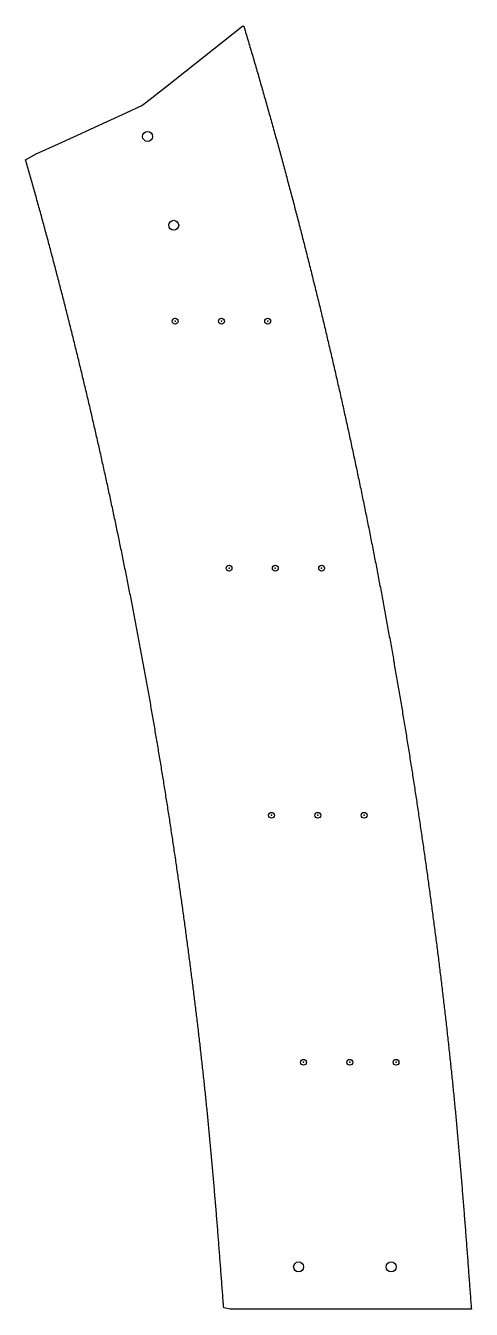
# Model space of a CAD drawing. Extents: x 15 to 497, y 19 to 601.
# Drawn here: x 467.8 to 496.7, y 218.3 to 301.5 of the extents above; entities that cross this region are included whole.
import ezdxf

# ---------------------------------------------------------------- set-up
doc = ezdxf.new("R2010")
doc.units = 0
doc.header["$PDMODE"] = 32
doc.header["$PDSIZE"] = 0.38
doc.layers.get('0').update_dxf_attribs({"linetype": 'CONTINUOUS'})
doc.layers.add('DRILLING', color=3, linetype='CONTINUOUS')
doc.layers.add('ENGRAVE', color=4, linetype='CONTINUOUS')

# ---------------------------------------------------------------- blocks, each defined once
blk = doc.blocks.new('*U749')
at = {"layer": 'ENGRAVE'}
blk.add_point((0, 0), dxfattribs=at)
blk = doc.blocks.new('*U750')
at = {"layer": 'ENGRAVE', "color": 0, "linetype": 'BYBLOCK'}
for p in [(0, 0), (3, 0), (6, 0)]:
    blk.add_blockref('*U749', p, dxfattribs=at)
blk = doc.blocks.new('*U751')
at = {"layer": 'ENGRAVE'}
blk.add_point((0, 0), dxfattribs=at)
blk = doc.blocks.new('*U752')
at = {"layer": 'ENGRAVE', "color": 0, "linetype": 'BYBLOCK'}
for p in [(0, 0), (3, 0), (6, 0)]:
    blk.add_blockref('*U751', p, dxfattribs=at)
blk = doc.blocks.new('*U753')
at = {"layer": 'ENGRAVE'}
blk.add_point((0, 0), dxfattribs=at)
blk = doc.blocks.new('*U754')
at = {"layer": 'ENGRAVE', "color": 0, "linetype": 'BYBLOCK'}
for p in [(0, 0), (3, 0), (6, 0)]:
    blk.add_blockref('*U753', p, dxfattribs=at)
blk = doc.blocks.new('*U755')
at = {"layer": 'ENGRAVE'}
blk.add_point((0, 0), dxfattribs=at)
blk = doc.blocks.new('*U756')
at = {"layer": 'ENGRAVE', "color": 0, "linetype": 'BYBLOCK'}
for p in [(0, 0), (3, 0), (6, 0)]:
    blk.add_blockref('*U755', p, dxfattribs=at)

msp = doc.modelspace()

# ---------------------------------------------------------------- linework, layer by layer
msp.add_polyline3d([(496.662, 218.328, 0), (493.538, 218.328, 0), (490.413, 218.328, 0), (487.288, 218.328, 0), (484.163, 218.328, 0), (481.038, 218.328, 0), (480.611, 218.435, 0), (480.601, 218.557, 0), (480.592, 218.679, 0), (480.583, 218.802, 0), (480.574, 218.924, 0), (480.565, 219.046, 0), (480.556, 219.168, 0), (480.547, 219.29, 0), (480.538, 219.412, 0), (480.528, 219.534, 0), (480.519, 219.656, 0), (480.51, 219.778, 0), (480.501, 219.899, 0), (480.492, 220.021, 0), (480.483, 220.143, 0), (480.474, 220.264, 0), (480.464, 220.386, 0), (480.455, 220.507, 0), (480.446, 220.628, 0), (480.437, 220.75, 0), (480.428, 220.871, 0), (480.418, 220.992, 0), (480.409, 221.113, 0), (480.4, 221.234, 0), (480.391, 221.355, 0), (480.382, 221.476, 0), (480.372, 221.597, 0), (480.363, 221.718, 0), (480.354, 221.838, 0), (480.344, 221.959, 0), (480.335, 222.08, 0), (480.326, 222.2, 0), (480.316, 222.321, 0), (480.307, 222.441, 0), (480.298, 222.561, 0), (480.288, 222.682, 0), (480.279, 222.802, 0), (480.27, 222.922, 0), (480.26, 223.042, 0), (480.251, 223.162, 0), (480.241, 223.282, 0), (480.232, 223.402, 0), (480.222, 223.522, 0), (480.213, 223.642, 0), (480.203, 223.761, 0), (480.193, 223.881, 0), (480.184, 224.001, 0), (480.174, 224.12, 0), (480.165, 224.24, 0), (480.155, 224.359, 0), (480.145, 224.478, 0), (480.136, 224.598, 0), (480.126, 224.717, 0), (480.116, 224.836, 0), (480.106, 224.955, 0), (480.097, 225.074, 0), (480.087, 225.193, 0), (480.077, 225.312, 0), (480.067, 225.431, 0), (480.057, 225.549, 0), (480.047, 225.668, 0), (480.037, 225.787, 0), (480.027, 225.905, 0), (480.017, 226.024, 0), (480.007, 226.142, 0), (479.997, 226.261, 0), (479.987, 226.379, 0), (479.977, 226.497, 0), (479.967, 226.615, 0), (479.957, 226.733, 0), (479.946, 226.851, 0), (479.936, 226.969, 0), (479.926, 227.087, 0), (479.916, 227.205, 0), (479.905, 227.323, 0), (479.895, 227.441, 0), (479.885, 227.558, 0), (479.874, 227.676, 0), (479.864, 227.794, 0), (479.853, 227.911, 0), (479.843, 228.028, 0), (479.832, 228.146, 0), (479.821, 228.263, 0), (479.811, 228.38, 0), (479.8, 228.497, 0), (479.789, 228.614, 0), (479.779, 228.731, 0), (479.768, 228.848, 0), (479.757, 228.965, 0), (479.746, 229.082, 0), (479.735, 229.199, 0), (479.724, 229.316, 0), (479.713, 229.432, 0), (479.702, 229.549, 0), (479.691, 229.665, 0), (479.68, 229.782, 0), (479.669, 229.898, 0), (479.658, 230.015, 0), (479.646, 230.131, 0), (479.635, 230.247, 0), (479.624, 230.364, 0), (479.612, 230.48, 0), (479.601, 230.597, 0), (479.589, 230.713, 0), (479.578, 230.829, 0), (479.566, 230.946, 0), (479.555, 231.062, 0), (479.543, 231.178, 0), (479.531, 231.295, 0), (479.519, 231.411, 0), (479.508, 231.527, 0), (479.496, 231.644, 0), (479.484, 231.76, 0), (479.472, 231.877, 0), (479.46, 231.993, 0), (479.448, 232.109, 0), (479.436, 232.226, 0), (479.423, 232.342, 0), (479.411, 232.459, 0), (479.399, 232.575, 0), (479.387, 232.692, 0), (479.374, 232.808, 0), (479.362, 232.925, 0), (479.35, 233.041, 0), (479.337, 233.158, 0), (479.324, 233.274, 0), (479.312, 233.391, 0), (479.299, 233.508, 0), (479.287, 233.624, 0), (479.274, 233.741, 0), (479.261, 233.857, 0), (479.248, 233.974, 0), (479.235, 234.091, 0), (479.222, 234.208, 0), (479.21, 234.324, 0), (479.197, 234.441, 0), (479.183, 234.558, 0), (479.17, 234.675, 0), (479.157, 234.791, 0), (479.144, 234.908, 0), (479.131, 235.025, 0), (479.118, 235.142, 0), (479.104, 235.259, 0), (479.091, 235.375, 0), (479.077, 235.492, 0), (479.064, 235.609, 0), (479.051, 235.726, 0), (479.037, 235.843, 0), (479.023, 235.96, 0), (479.01, 236.077, 0), (478.996, 236.194, 0), (478.982, 236.311, 0), (478.969, 236.428, 0), (478.955, 236.545, 0), (478.941, 236.662, 0), (478.927, 236.779, 0), (478.913, 236.896, 0), (478.899, 237.013, 0), (478.885, 237.13, 0), (478.871, 237.247, 0), (478.857, 237.364, 0), (478.843, 237.481, 0), (478.829, 237.598, 0), (478.814, 237.715, 0), (478.8, 237.832, 0), (478.786, 237.949, 0), (478.772, 238.066, 0), (478.757, 238.184, 0), (478.743, 238.301, 0), (478.728, 238.418, 0), (478.714, 238.535, 0), (478.699, 238.652, 0), (478.685, 238.77, 0), (478.67, 238.887, 0), (478.655, 239.004, 0), (478.641, 239.121, 0), (478.626, 239.239, 0), (478.611, 239.356, 0), (478.596, 239.473, 0), (478.581, 239.59, 0), (478.566, 239.708, 0), (478.551, 239.825, 0), (478.536, 239.942, 0), (478.521, 240.06, 0), (478.506, 240.177, 0), (478.491, 240.295, 0), (478.476, 240.412, 0), (478.461, 240.529, 0), (478.445, 240.647, 0), (478.43, 240.764, 0), (478.415, 240.882, 0), (478.4, 240.999, 0), (478.384, 241.117, 0), (478.369, 241.234, 0), (478.353, 241.352, 0), (478.338, 241.469, 0), (478.322, 241.587, 0), (478.307, 241.704, 0), (478.291, 241.822, 0), (478.275, 241.939, 0), (478.26, 242.057, 0), (478.244, 242.175, 0), (478.228, 242.292, 0), (478.212, 242.41, 0), (478.196, 242.527, 0), (478.181, 242.645, 0), (478.165, 242.763, 0), (478.149, 242.88, 0), (478.133, 242.998, 0), (478.117, 243.116, 0), (478.101, 243.233, 0), (478.084, 243.351, 0), (478.068, 243.469, 0), (478.052, 243.586, 0), (478.036, 243.704, 0), (478.02, 243.822, 0), (478.003, 243.939, 0), (477.987, 244.057, 0), (477.971, 244.175, 0), (477.954, 244.292, 0), (477.938, 244.41, 0), (477.922, 244.527, 0), (477.905, 244.645, 0), (477.889, 244.762, 0), (477.872, 244.88, 0), (477.856, 244.998, 0), (477.839, 245.115, 0), (477.822, 245.233, 0), (477.806, 245.35, 0), (477.789, 245.468, 0), (477.772, 245.585, 0), (477.755, 245.703, 0), (477.739, 245.82, 0), (477.722, 245.938, 0), (477.705, 246.055, 0), (477.688, 246.173, 0), (477.671, 246.29, 0), (477.654, 246.407, 0), (477.637, 246.525, 0), (477.62, 246.642, 0), (477.603, 246.76, 0), (477.586, 246.877, 0), (477.569, 246.994, 0), (477.551, 247.112, 0), (477.534, 247.229, 0), (477.517, 247.347, 0), (477.5, 247.464, 0), (477.482, 247.581, 0), (477.465, 247.699, 0), (477.448, 247.816, 0), (477.43, 247.933, 0), (477.413, 248.051, 0), (477.395, 248.168, 0), (477.378, 248.285, 0), (477.36, 248.402, 0), (477.343, 248.52, 0), (477.325, 248.637, 0), (477.307, 248.754, 0), (477.29, 248.871, 0), (477.272, 248.989, 0), (477.254, 249.106, 0), (477.236, 249.223, 0), (477.218, 249.34, 0), (477.201, 249.457, 0), (477.183, 249.574, 0), (477.165, 249.692, 0), (477.147, 249.809, 0), (477.129, 249.926, 0), (477.111, 250.043, 0), (477.093, 250.16, 0), (477.074, 250.277, 0), (477.056, 250.394, 0), (477.038, 250.511, 0), (477.02, 250.628, 0), (477.002, 250.745, 0), (476.983, 250.862, 0), (476.965, 250.979, 0), (476.947, 251.096, 0), (476.928, 251.213, 0), (476.91, 251.33, 0), (476.891, 251.447, 0), (476.873, 251.564, 0), (476.854, 251.681, 0), (476.836, 251.798, 0), (476.817, 251.915, 0), (476.798, 252.032, 0), (476.78, 252.148, 0), (476.761, 252.265, 0), (476.742, 252.382, 0), (476.723, 252.499, 0), (476.704, 252.616, 0), (476.686, 252.733, 0), (476.667, 252.849, 0), (476.648, 252.966, 0), (476.629, 253.083, 0), (476.61, 253.2, 0), (476.591, 253.316, 0), (476.572, 253.433, 0), (476.552, 253.55, 0), (476.533, 253.666, 0), (476.514, 253.783, 0), (476.495, 253.9, 0), (476.476, 254.016, 0), (476.456, 254.133, 0), (476.437, 254.249, 0), (476.417, 254.366, 0), (476.398, 254.483, 0), (476.379, 254.599, 0), (476.359, 254.716, 0), (476.34, 254.832, 0), (476.32, 254.949, 0), (476.3, 255.065, 0), (476.281, 255.182, 0), (476.261, 255.298, 0), (476.241, 255.415, 0), (476.222, 255.531, 0), (476.202, 255.648, 0), (476.182, 255.764, 0), (476.162, 255.881, 0), (476.142, 255.997, 0), (476.122, 256.113, 0), (476.102, 256.23, 0), (476.082, 256.346, 0), (476.062, 256.463, 0), (476.042, 256.579, 0), (476.022, 256.695, 0), (476.002, 256.812, 0), (475.982, 256.928, 0), (475.961, 257.044, 0), (475.941, 257.161, 0), (475.921, 257.277, 0), (475.9, 257.393, 0), (475.88, 257.51, 0), (475.86, 257.626, 0), (475.839, 257.742, 0), (475.819, 257.858, 0), (475.798, 257.975, 0), (475.777, 258.091, 0), (475.757, 258.207, 0), (475.736, 258.323, 0), (475.715, 258.439, 0), (475.695, 258.556, 0), (475.674, 258.672, 0), (475.653, 258.788, 0), (475.632, 258.904, 0), (475.611, 259.02, 0), (475.59, 259.136, 0), (475.569, 259.252, 0), (475.548, 259.369, 0), (475.527, 259.485, 0), (475.506, 259.601, 0), (475.485, 259.717, 0), (475.464, 259.833, 0), (475.443, 259.949, 0), (475.421, 260.065, 0), (475.4, 260.181, 0), (475.379, 260.297, 0), (475.358, 260.413, 0), (475.336, 260.529, 0), (475.315, 260.645, 0), (475.293, 260.762, 0), (475.272, 260.878, 0), (475.25, 260.994, 0), (475.229, 261.11, 0), (475.207, 261.226, 0), (475.185, 261.342, 0), (475.163, 261.458, 0), (475.142, 261.574, 0), (475.12, 261.69, 0), (475.098, 261.805, 0), (475.076, 261.921, 0), (475.054, 262.037, 0), (475.032, 262.153, 0), (475.01, 262.269, 0), (474.988, 262.385, 0), (474.966, 262.501, 0), (474.944, 262.617, 0), (474.922, 262.733, 0), (474.9, 262.849, 0), (474.878, 262.965, 0), (474.855, 263.081, 0), (474.833, 263.197, 0), (474.811, 263.313, 0), (474.788, 263.428, 0), (474.766, 263.544, 0), (474.743, 263.66, 0), (474.721, 263.776, 0), (474.698, 263.892, 0), (474.676, 264.008, 0), (474.653, 264.124, 0), (474.63, 264.239, 0), (474.608, 264.355, 0), (474.585, 264.471, 0), (474.562, 264.587, 0), (474.539, 264.703, 0), (474.516, 264.819, 0), (474.494, 264.934, 0), (474.471, 265.05, 0), (474.448, 265.166, 0), (474.425, 265.282, 0), (474.402, 265.397, 0), (474.378, 265.513, 0), (474.355, 265.629, 0), (474.332, 265.745, 0), (474.309, 265.86, 0), (474.286, 265.976, 0), (474.262, 266.092, 0), (474.239, 266.208, 0), (474.216, 266.323, 0), (474.192, 266.439, 0), (474.169, 266.555, 0), (474.145, 266.67, 0), (474.122, 266.786, 0), (474.098, 266.902, 0), (474.075, 267.017, 0), (474.051, 267.133, 0), (474.027, 267.249, 0), (474.004, 267.364, 0), (473.98, 267.48, 0), (473.956, 267.596, 0), (473.932, 267.711, 0), (473.908, 267.827, 0), (473.884, 267.942, 0), (473.861, 268.058, 0), (473.837, 268.174, 0), (473.813, 268.289, 0), (473.788, 268.405, 0), (473.764, 268.52, 0), (473.74, 268.636, 0), (473.716, 268.751, 0), (473.692, 268.867, 0), (473.668, 268.982, 0), (473.643, 269.098, 0), (473.619, 269.213, 0), (473.595, 269.329, 0), (473.57, 269.444, 0), (473.546, 269.56, 0), (473.521, 269.675, 0), (473.497, 269.791, 0), (473.472, 269.906, 0), (473.447, 270.022, 0), (473.423, 270.137, 0), (473.398, 270.253, 0), (473.373, 270.368, 0), (473.349, 270.484, 0), (473.324, 270.599, 0), (473.299, 270.714, 0), (473.274, 270.83, 0), (473.249, 270.945, 0), (473.224, 271.061, 0), (473.199, 271.176, 0), (473.174, 271.291, 0), (473.149, 271.407, 0), (473.124, 271.522, 0), (473.099, 271.637, 0), (473.074, 271.753, 0), (473.048, 271.868, 0), (473.023, 271.983, 0), (472.998, 272.099, 0), (472.973, 272.214, 0), (472.947, 272.329, 0), (472.922, 272.444, 0), (472.896, 272.56, 0), (472.871, 272.675, 0), (472.845, 272.79, 0), (472.82, 272.905, 0), (472.794, 273.021, 0), (472.768, 273.136, 0), (472.743, 273.251, 0), (472.717, 273.366, 0), (472.691, 273.481, 0), (472.665, 273.596, 0), (472.64, 273.712, 0), (472.614, 273.827, 0), (472.588, 273.942, 0), (472.562, 274.057, 0), (472.536, 274.172, 0), (472.51, 274.287, 0), (472.484, 274.402, 0), (472.458, 274.517, 0), (472.431, 274.632, 0), (472.405, 274.748, 0), (472.379, 274.863, 0), (472.353, 274.978, 0), (472.327, 275.093, 0), (472.3, 275.208, 0), (472.274, 275.323, 0), (472.247, 275.438, 0), (472.221, 275.553, 0), (472.194, 275.668, 0), (472.168, 275.783, 0), (472.141, 275.898, 0), (472.115, 276.012, 0), (472.088, 276.127, 0), (472.061, 276.242, 0), (472.035, 276.357, 0), (472.008, 276.472, 0), (471.981, 276.587, 0), (471.954, 276.702, 0), (471.927, 276.817, 0), (471.9, 276.932, 0), (471.873, 277.046, 0), (471.846, 277.161, 0), (471.819, 277.276, 0), (471.792, 277.391, 0), (471.765, 277.506, 0), (471.738, 277.621, 0), (471.711, 277.735, 0), (471.684, 277.85, 0), (471.656, 277.965, 0), (471.629, 278.08, 0), (471.602, 278.194, 0), (471.574, 278.309, 0), (471.547, 278.424, 0), (471.519, 278.538, 0), (471.492, 278.653, 0), (471.464, 278.768, 0), (471.437, 278.883, 0), (471.409, 278.997, 0), (471.381, 279.112, 0), (471.354, 279.226, 0), (471.326, 279.341, 0), (471.298, 279.456, 0), (471.27, 279.57, 0), (471.243, 279.685, 0), (471.215, 279.799, 0), (471.187, 279.914, 0), (471.159, 280.029, 0), (471.131, 280.143, 0), (471.103, 280.258, 0), (471.075, 280.372, 0), (471.047, 280.487, 0), (471.018, 280.601, 0), (470.99, 280.716, 0), (470.962, 280.83, 0), (470.934, 280.945, 0), (470.905, 281.059, 0), (470.877, 281.174, 0), (470.849, 281.288, 0), (470.82, 281.402, 0), (470.792, 281.517, 0), (470.763, 281.631, 0), (470.735, 281.746, 0), (470.706, 281.86, 0), (470.677, 281.974, 0), (470.649, 282.089, 0), (470.62, 282.203, 0), (470.591, 282.317, 0), (470.562, 282.432, 0), (470.534, 282.546, 0), (470.505, 282.66, 0), (470.476, 282.775, 0), (470.447, 282.889, 0), (470.418, 283.003, 0), (470.389, 283.117, 0), (470.36, 283.232, 0), (470.331, 283.346, 0), (470.302, 283.46, 0), (470.272, 283.574, 0), (470.243, 283.688, 0), (470.214, 283.803, 0), (470.185, 283.917, 0), (470.155, 284.031, 0), (470.126, 284.145, 0), (470.096, 284.259, 0), (470.067, 284.373, 0), (470.038, 284.487, 0), (470.008, 284.602, 0), (469.978, 284.716, 0), (469.949, 284.83, 0), (469.919, 284.944, 0), (469.889, 285.058, 0), (469.86, 285.172, 0), (469.83, 285.286, 0), (469.8, 285.4, 0), (469.77, 285.514, 0), (469.74, 285.628, 0), (469.71, 285.742, 0), (469.681, 285.856, 0), (469.651, 285.97, 0), (469.62, 286.084, 0), (469.59, 286.198, 0), (469.56, 286.312, 0), (469.53, 286.426, 0), (469.5, 286.539, 0), (469.47, 286.653, 0), (469.439, 286.767, 0), (469.409, 286.881, 0), (469.379, 286.995, 0), (469.348, 287.109, 0), (469.318, 287.223, 0), (469.287, 287.336, 0), (469.257, 287.45, 0), (469.226, 287.564, 0), (469.196, 287.678, 0), (469.165, 287.792, 0), (469.134, 287.905, 0), (469.104, 288.019, 0), (469.073, 288.133, 0), (469.042, 288.246, 0), (469.011, 288.36, 0), (468.98, 288.474, 0), (468.949, 288.588, 0), (468.919, 288.701, 0), (468.888, 288.815, 0), (468.857, 288.929, 0), (468.825, 289.042, 0), (468.794, 289.156, 0), (468.763, 289.269, 0), (468.732, 289.383, 0), (468.701, 289.497, 0), (468.669, 289.61, 0), (468.638, 289.724, 0), (468.607, 289.837, 0), (468.575, 289.951, 0), (468.544, 290.064, 0), (468.513, 290.178, 0), (468.481, 290.291, 0), (468.45, 290.405, 0), (468.418, 290.518, 0), (468.386, 290.632, 0), (468.355, 290.745, 0), (468.323, 290.859, 0), (468.291, 290.972, 0), (468.259, 291.085, 0), (468.228, 291.199, 0), (468.196, 291.312, 0), (468.164, 291.426, 0), (468.132, 291.539, 0), (468.1, 291.652, 0), (468.068, 291.766, 0), (468.036, 291.879, 0), (468.004, 291.992, 0), (467.972, 292.106, 0), (467.939, 292.219, 0), (467.907, 292.332, 0), (467.875, 292.445, 0), (467.843, 292.559, 0), (467.81, 292.672, 0), (467.778, 292.785, 0), (468.456, 293.162, 0), (469.914, 293.828, 0), (471.371, 294.495, 0), (472.828, 295.161, 0), (474.286, 295.827, 0), (475.303, 296.295, 0), (475.576, 296.492, 0), (476.831, 297.488, 0), (478.086, 298.484, 0), (479.342, 299.48, 0), (480.597, 300.476, 0), (481.852, 301.472, 0), (481.929, 301.391, 0), (481.964, 301.273, 0), (482, 301.155, 0), (482.035, 301.036, 0), (482.07, 300.918, 0), (482.105, 300.8, 0), (482.141, 300.681, 0), (482.176, 300.563, 0), (482.211, 300.445, 0), (482.246, 300.327, 0), (482.281, 300.208, 0), (482.316, 300.09, 0), (482.351, 299.971, 0), (482.386, 299.853, 0), (482.421, 299.735, 0), (482.456, 299.616, 0), (482.491, 299.498, 0), (482.525, 299.379, 0), (482.56, 299.261, 0), (482.595, 299.143, 0), (482.629, 299.024, 0), (482.664, 298.906, 0), (482.698, 298.787, 0), (482.733, 298.669, 0), (482.767, 298.55, 0), (482.802, 298.432, 0), (482.836, 298.313, 0), (482.871, 298.195, 0), (482.905, 298.076, 0), (482.939, 297.957, 0), (482.973, 297.839, 0), (483.007, 297.72, 0), (483.042, 297.602, 0), (483.076, 297.483, 0), (483.11, 297.364, 0), (483.144, 297.246, 0), (483.178, 297.127, 0), (483.212, 297.008, 0), (483.245, 296.89, 0), (483.279, 296.771, 0), (483.313, 296.652, 0), (483.347, 296.534, 0), (483.38, 296.415, 0), (483.414, 296.296, 0), (483.448, 296.177, 0), (483.481, 296.059, 0), (483.515, 295.94, 0), (483.548, 295.821, 0), (483.582, 295.702, 0), (483.615, 295.584, 0), (483.649, 295.465, 0), (483.682, 295.346, 0), (483.715, 295.227, 0), (483.748, 295.108, 0), (483.782, 294.989, 0), (483.815, 294.87, 0), (483.848, 294.752, 0), (483.881, 294.633, 0), (483.914, 294.514, 0), (483.947, 294.395, 0), (483.98, 294.276, 0), (484.013, 294.157, 0), (484.046, 294.038, 0), (484.079, 293.919, 0), (484.111, 293.8, 0), (484.144, 293.681, 0), (484.177, 293.562, 0), (484.209, 293.443, 0), (484.242, 293.324, 0), (484.275, 293.205, 0), (484.307, 293.086, 0), (484.34, 292.967, 0), (484.372, 292.848, 0), (484.404, 292.729, 0), (484.437, 292.61, 0), (484.469, 292.49, 0), (484.501, 292.371, 0), (484.534, 292.252, 0), (484.566, 292.133, 0), (484.598, 292.014, 0), (484.63, 291.895, 0), (484.662, 291.776, 0), (484.694, 291.656, 0), (484.726, 291.537, 0), (484.758, 291.418, 0), (484.79, 291.299, 0), (484.822, 291.18, 0), (484.854, 291.06, 0), (484.886, 290.941, 0), (484.917, 290.822, 0), (484.949, 290.703, 0), (484.981, 290.583, 0), (485.012, 290.464, 0), (485.044, 290.345, 0), (485.075, 290.225, 0), (485.107, 290.106, 0), (485.138, 289.987, 0), (485.17, 289.867, 0), (485.201, 289.748, 0), (485.232, 289.629, 0), (485.264, 289.509, 0), (485.295, 289.39, 0), (485.326, 289.27, 0), (485.357, 289.151, 0), (485.388, 289.032, 0), (485.419, 288.912, 0), (485.45, 288.793, 0), (485.481, 288.673, 0), (485.512, 288.554, 0), (485.543, 288.434, 0), (485.574, 288.315, 0), (485.605, 288.195, 0), (485.636, 288.076, 0), (485.666, 287.956, 0), (485.697, 287.837, 0), (485.728, 287.717, 0), (485.758, 287.598, 0), (485.789, 287.478, 0), (485.82, 287.358, 0), (485.85, 287.239, 0), (485.88, 287.119, 0), (485.911, 287, 0), (485.941, 286.88, 0), (485.972, 286.76, 0), (486.002, 286.641, 0), (486.032, 286.521, 0), (486.062, 286.401, 0), (486.092, 286.282, 0), (486.123, 286.162, 0), (486.153, 286.042, 0), (486.183, 285.923, 0), (486.213, 285.803, 0), (486.243, 285.683, 0), (486.273, 285.563, 0), (486.302, 285.444, 0), (486.332, 285.324, 0), (486.362, 285.204, 0), (486.392, 285.084, 0), (486.421, 284.965, 0), (486.451, 284.845, 0), (486.481, 284.725, 0), (486.51, 284.605, 0), (486.54, 284.485, 0), (486.569, 284.366, 0), (486.599, 284.246, 0), (486.628, 284.126, 0), (486.658, 284.006, 0), (486.687, 283.886, 0), (486.716, 283.766, 0), (486.746, 283.646, 0), (486.775, 283.526, 0), (486.804, 283.406, 0), (486.833, 283.287, 0), (486.862, 283.167, 0), (486.891, 283.047, 0), (486.92, 282.927, 0), (486.949, 282.807, 0), (486.978, 282.687, 0), (487.007, 282.567, 0), (487.036, 282.447, 0), (487.065, 282.327, 0), (487.093, 282.207, 0), (487.122, 282.087, 0), (487.151, 281.967, 0), (487.179, 281.847, 0), (487.208, 281.727, 0), (487.237, 281.606, 0), (487.265, 281.486, 0), (487.294, 281.366, 0), (487.322, 281.246, 0), (487.35, 281.126, 0), (487.379, 281.006, 0), (487.407, 280.886, 0), (487.435, 280.766, 0), (487.463, 280.646, 0), (487.492, 280.525, 0), (487.52, 280.405, 0), (487.548, 280.285, 0), (487.576, 280.165, 0), (487.604, 280.045, 0), (487.632, 279.925, 0), (487.66, 279.804, 0), (487.688, 279.684, 0), (487.716, 279.564, 0), (487.744, 279.444, 0), (487.771, 279.323, 0), (487.799, 279.203, 0), (487.827, 279.083, 0), (487.854, 278.963, 0), (487.882, 278.842, 0), (487.91, 278.722, 0), (487.937, 278.602, 0), (487.965, 278.481, 0), (487.992, 278.361, 0), (488.019, 278.241, 0), (488.047, 278.12, 0), (488.074, 278, 0), (488.101, 277.88, 0), (488.129, 277.759, 0), (488.156, 277.639, 0), (488.183, 277.518, 0), (488.21, 277.398, 0), (488.237, 277.278, 0), (488.264, 277.157, 0), (488.291, 277.037, 0), (488.318, 276.916, 0), (488.345, 276.796, 0), (488.372, 276.676, 0), (488.399, 276.555, 0), (488.426, 276.435, 0), (488.452, 276.314, 0), (488.479, 276.194, 0), (488.506, 276.073, 0), (488.533, 275.953, 0), (488.559, 275.832, 0), (488.586, 275.712, 0), (488.612, 275.591, 0), (488.639, 275.47, 0), (488.665, 275.35, 0), (488.691, 275.229, 0), (488.718, 275.109, 0), (488.744, 274.988, 0), (488.77, 274.868, 0), (488.797, 274.747, 0), (488.823, 274.626, 0), (488.849, 274.506, 0), (488.875, 274.385, 0), (488.901, 274.265, 0), (488.927, 274.144, 0), (488.953, 274.023, 0), (488.979, 273.903, 0), (489.005, 273.782, 0), (489.031, 273.661, 0), (489.057, 273.541, 0), (489.083, 273.42, 0), (489.108, 273.299, 0), (489.134, 273.179, 0), (489.16, 273.058, 0), (489.185, 272.937, 0), (489.211, 272.816, 0), (489.236, 272.696, 0), (489.262, 272.575, 0), (489.287, 272.454, 0), (489.313, 272.333, 0), (489.338, 272.213, 0), (489.364, 272.092, 0), (489.389, 271.971, 0), (489.414, 271.85, 0), (489.439, 271.729, 0), (489.465, 271.609, 0), (489.49, 271.488, 0), (489.515, 271.367, 0), (489.54, 271.246, 0), (489.565, 271.125, 0), (489.59, 271.004, 0), (489.615, 270.883, 0), (489.64, 270.763, 0), (489.665, 270.642, 0), (489.689, 270.521, 0), (489.714, 270.4, 0), (489.739, 270.279, 0), (489.764, 270.158, 0), (489.788, 270.037, 0), (489.813, 269.916, 0), (489.837, 269.795, 0), (489.862, 269.674, 0), (489.886, 269.553, 0), (489.911, 269.432, 0), (489.935, 269.311, 0), (489.96, 269.19, 0), (489.984, 269.069, 0), (490.008, 268.948, 0), (490.032, 268.827, 0), (490.057, 268.706, 0), (490.081, 268.585, 0), (490.105, 268.464, 0), (490.129, 268.343, 0), (490.153, 268.222, 0), (490.177, 268.101, 0), (490.201, 267.98, 0), (490.225, 267.859, 0), (490.249, 267.738, 0), (490.273, 267.617, 0), (490.297, 267.496, 0), (490.32, 267.375, 0), (490.344, 267.254, 0), (490.368, 267.132, 0), (490.391, 267.011, 0), (490.415, 266.89, 0), (490.438, 266.769, 0), (490.462, 266.648, 0), (490.485, 266.527, 0), (490.509, 266.406, 0), (490.532, 266.284, 0), (490.556, 266.163, 0), (490.579, 266.042, 0), (490.602, 265.921, 0), (490.625, 265.8, 0), (490.649, 265.678, 0), (490.672, 265.557, 0), (490.695, 265.436, 0), (490.718, 265.315, 0), (490.741, 265.193, 0), (490.764, 265.072, 0), (490.787, 264.951, 0), (490.81, 264.83, 0), (490.833, 264.708, 0), (490.855, 264.587, 0), (490.878, 264.466, 0), (490.901, 264.345, 0), (490.924, 264.223, 0), (490.946, 264.102, 0), (490.969, 263.981, 0), (490.992, 263.859, 0), (491.014, 263.738, 0), (491.037, 263.617, 0), (491.059, 263.495, 0), (491.081, 263.374, 0), (491.104, 263.253, 0), (491.126, 263.131, 0), (491.148, 263.01, 0), (491.171, 262.888, 0), (491.193, 262.767, 0), (491.215, 262.646, 0), (491.237, 262.524, 0), (491.259, 262.403, 0), (491.281, 262.281, 0), (491.303, 262.16, 0), (491.325, 262.038, 0), (491.347, 261.917, 0), (491.369, 261.796, 0), (491.391, 261.674, 0), (491.413, 261.553, 0), (491.434, 261.431, 0), (491.456, 261.31, 0), (491.478, 261.188, 0), (491.499, 261.067, 0), (491.521, 260.945, 0), (491.543, 260.824, 0), (491.564, 260.702, 0), (491.586, 260.581, 0), (491.607, 260.459, 0), (491.628, 260.337, 0), (491.65, 260.216, 0), (491.671, 260.094, 0), (491.692, 259.973, 0), (491.713, 259.851, 0), (491.735, 259.73, 0), (491.756, 259.608, 0), (491.777, 259.486, 0), (491.798, 259.365, 0), (491.819, 259.243, 0), (491.84, 259.122, 0), (491.861, 259, 0), (491.882, 258.878, 0), (491.903, 258.757, 0), (491.923, 258.635, 0), (491.944, 258.514, 0), (491.965, 258.392, 0), (491.986, 258.27, 0), (492.006, 258.149, 0), (492.027, 258.027, 0), (492.047, 257.905, 0), (492.068, 257.783, 0), (492.088, 257.662, 0), (492.109, 257.54, 0), (492.129, 257.418, 0), (492.15, 257.297, 0), (492.17, 257.175, 0), (492.19, 257.053, 0), (492.211, 256.931, 0), (492.231, 256.81, 0), (492.251, 256.688, 0), (492.271, 256.566, 0), (492.291, 256.444, 0), (492.311, 256.323, 0), (492.331, 256.201, 0), (492.351, 256.079, 0), (492.371, 255.957, 0), (492.391, 255.836, 0), (492.411, 255.714, 0), (492.431, 255.592, 0), (492.451, 255.47, 0), (492.47, 255.348, 0), (492.49, 255.226, 0), (492.51, 255.105, 0), (492.529, 254.983, 0), (492.549, 254.861, 0), (492.569, 254.739, 0), (492.588, 254.617, 0), (492.608, 254.495, 0), (492.627, 254.373, 0), (492.646, 254.252, 0), (492.666, 254.13, 0), (492.685, 254.008, 0), (492.704, 253.886, 0), (492.724, 253.764, 0), (492.743, 253.642, 0), (492.762, 253.52, 0), (492.781, 253.398, 0), (492.8, 253.276, 0), (492.819, 253.154, 0), (492.838, 253.032, 0), (492.857, 252.911, 0), (492.876, 252.789, 0), (492.895, 252.667, 0), (492.914, 252.545, 0), (492.933, 252.423, 0), (492.952, 252.301, 0), (492.97, 252.179, 0), (492.989, 252.057, 0), (493.008, 251.935, 0), (493.026, 251.813, 0), (493.045, 251.691, 0), (493.063, 251.569, 0), (493.082, 251.447, 0), (493.1, 251.325, 0), (493.119, 251.203, 0), (493.137, 251.081, 0), (493.156, 250.959, 0), (493.174, 250.837, 0), (493.192, 250.714, 0), (493.211, 250.592, 0), (493.229, 250.47, 0), (493.247, 250.348, 0), (493.265, 250.226, 0), (493.283, 250.104, 0), (493.301, 249.982, 0), (493.319, 249.86, 0), (493.337, 249.738, 0), (493.355, 249.616, 0), (493.373, 249.494, 0), (493.391, 249.372, 0), (493.409, 249.249, 0), (493.427, 249.127, 0), (493.445, 249.005, 0), (493.462, 248.883, 0), (493.48, 248.761, 0), (493.498, 248.639, 0), (493.515, 248.517, 0), (493.533, 248.394, 0), (493.551, 248.272, 0), (493.568, 248.15, 0), (493.586, 248.028, 0), (493.603, 247.906, 0), (493.621, 247.784, 0), (493.638, 247.661, 0), (493.655, 247.539, 0), (493.673, 247.417, 0), (493.69, 247.295, 0), (493.707, 247.173, 0), (493.724, 247.05, 0), (493.742, 246.928, 0), (493.759, 246.806, 0), (493.776, 246.684, 0), (493.793, 246.561, 0), (493.81, 246.439, 0), (493.827, 246.317, 0), (493.844, 246.195, 0), (493.861, 246.072, 0), (493.878, 245.95, 0), (493.894, 245.828, 0), (493.911, 245.706, 0), (493.928, 245.583, 0), (493.945, 245.461, 0), (493.962, 245.339, 0), (493.978, 245.217, 0), (493.995, 245.094, 0), (494.011, 244.972, 0), (494.028, 244.85, 0), (494.045, 244.727, 0), (494.061, 244.605, 0), (494.078, 244.483, 0), (494.094, 244.36, 0), (494.11, 244.238, 0), (494.127, 244.116, 0), (494.143, 243.993, 0), (494.159, 243.871, 0), (494.176, 243.749, 0), (494.192, 243.626, 0), (494.208, 243.504, 0), (494.224, 243.382, 0), (494.24, 243.259, 0), (494.256, 243.137, 0), (494.272, 243.014, 0), (494.288, 242.892, 0), (494.304, 242.77, 0), (494.32, 242.647, 0), (494.336, 242.525, 0), (494.352, 242.403, 0), (494.368, 242.28, 0), (494.383, 242.158, 0), (494.399, 242.035, 0), (494.415, 241.913, 0), (494.43, 241.79, 0), (494.446, 241.668, 0), (494.461, 241.546, 0), (494.477, 241.423, 0), (494.492, 241.301, 0), (494.508, 241.178, 0), (494.523, 241.056, 0), (494.539, 240.933, 0), (494.554, 240.811, 0), (494.569, 240.688, 0), (494.584, 240.566, 0), (494.6, 240.443, 0), (494.615, 240.321, 0), (494.63, 240.198, 0), (494.645, 240.076, 0), (494.66, 239.953, 0), (494.675, 239.831, 0), (494.69, 239.708, 0), (494.705, 239.586, 0), (494.72, 239.463, 0), (494.735, 239.341, 0), (494.749, 239.218, 0), (494.764, 239.096, 0), (494.779, 238.973, 0), (494.793, 238.851, 0), (494.808, 238.728, 0), (494.823, 238.606, 0), (494.837, 238.483, 0), (494.852, 238.36, 0), (494.866, 238.238, 0), (494.88, 238.115, 0), (494.895, 237.993, 0), (494.909, 237.87, 0), (494.923, 237.748, 0), (494.938, 237.625, 0), (494.952, 237.502, 0), (494.966, 237.38, 0), (494.98, 237.257, 0), (494.994, 237.135, 0), (495.008, 237.012, 0), (495.022, 236.889, 0), (495.036, 236.767, 0), (495.05, 236.644, 0), (495.064, 236.521, 0), (495.077, 236.399, 0), (495.091, 236.276, 0), (495.105, 236.154, 0), (495.118, 236.031, 0), (495.132, 235.908, 0), (495.145, 235.786, 0), (495.159, 235.663, 0), (495.172, 235.54, 0), (495.186, 235.418, 0), (495.199, 235.295, 0), (495.213, 235.172, 0), (495.226, 235.049, 0), (495.239, 234.927, 0), (495.252, 234.804, 0), (495.265, 234.681, 0), (495.278, 234.559, 0), (495.291, 234.436, 0), (495.304, 234.313, 0), (495.317, 234.19, 0), (495.33, 234.068, 0), (495.343, 233.945, 0), (495.356, 233.822, 0), (495.369, 233.7, 0), (495.381, 233.577, 0), (495.394, 233.454, 0), (495.407, 233.331, 0), (495.419, 233.208, 0), (495.432, 233.086, 0), (495.444, 232.963, 0), (495.456, 232.84, 0), (495.469, 232.717, 0), (495.481, 232.595, 0), (495.493, 232.472, 0), (495.506, 232.349, 0), (495.518, 232.226, 0), (495.53, 232.103, 0), (495.542, 231.981, 0), (495.554, 231.858, 0), (495.566, 231.735, 0), (495.578, 231.612, 0), (495.59, 231.489, 0), (495.601, 231.366, 0), (495.613, 231.244, 0), (495.625, 231.121, 0), (495.637, 230.998, 0), (495.648, 230.875, 0), (495.66, 230.752, 0), (495.671, 230.629, 0), (495.683, 230.507, 0), (495.694, 230.384, 0), (495.705, 230.261, 0), (495.717, 230.138, 0), (495.728, 230.015, 0), (495.739, 229.892, 0), (495.75, 229.769, 0), (495.762, 229.646, 0), (495.773, 229.523, 0), (495.784, 229.401, 0), (495.795, 229.278, 0), (495.806, 229.155, 0), (495.817, 229.032, 0), (495.828, 228.909, 0), (495.838, 228.786, 0), (495.849, 228.663, 0), (495.86, 228.54, 0), (495.871, 228.417, 0), (495.881, 228.294, 0), (495.892, 228.171, 0), (495.903, 228.048, 0), (495.913, 227.925, 0), (495.924, 227.802, 0), (495.934, 227.68, 0), (495.945, 227.557, 0), (495.955, 227.434, 0), (495.966, 227.311, 0), (495.976, 227.188, 0), (495.986, 227.065, 0), (495.997, 226.942, 0), (496.007, 226.819, 0), (496.017, 226.696, 0), (496.027, 226.573, 0), (496.037, 226.45, 0), (496.048, 226.327, 0), (496.058, 226.204, 0), (496.068, 226.081, 0), (496.078, 225.958, 0), (496.088, 225.835, 0), (496.098, 225.712, 0), (496.108, 225.589, 0), (496.118, 225.466, 0), (496.128, 225.343, 0), (496.138, 225.22, 0), (496.147, 225.097, 0), (496.157, 224.974, 0), (496.167, 224.851, 0), (496.177, 224.728, 0), (496.187, 224.605, 0), (496.196, 224.482, 0), (496.206, 224.359, 0), (496.216, 224.236, 0), (496.225, 224.113, 0), (496.235, 223.99, 0), (496.245, 223.867, 0), (496.254, 223.743, 0), (496.264, 223.62, 0), (496.273, 223.497, 0), (496.283, 223.374, 0), (496.292, 223.251, 0), (496.302, 223.128, 0), (496.311, 223.005, 0), (496.321, 222.882, 0), (496.33, 222.759, 0), (496.34, 222.636, 0), (496.349, 222.513, 0), (496.358, 222.39, 0), (496.368, 222.267, 0), (496.377, 222.144, 0), (496.387, 222.021, 0), (496.396, 221.898, 0), (496.405, 221.775, 0), (496.414, 221.652, 0), (496.424, 221.528, 0), (496.433, 221.405, 0), (496.442, 221.282, 0), (496.452, 221.159, 0), (496.461, 221.036, 0), (496.47, 220.913, 0), (496.479, 220.79, 0), (496.488, 220.667, 0), (496.498, 220.544, 0), (496.507, 220.421, 0), (496.516, 220.298, 0), (496.525, 220.175, 0), (496.534, 220.052, 0), (496.544, 219.929, 0), (496.553, 219.805, 0), (496.562, 219.682, 0), (496.571, 219.559, 0), (496.58, 219.436, 0), (496.589, 219.313, 0), (496.599, 219.19, 0), (496.608, 219.067, 0), (496.617, 218.944, 0), (496.626, 218.821, 0), (496.635, 218.698, 0), (496.644, 218.575, 0), (496.653, 218.452, 0), (496.662, 218.328, 0)])
at = {"layer": 'DRILLING'}
for centre in [(475.6765, 294.2973), (477.3739, 288.5424), (485.4668, 221.0785), (491.4668, 221.0785)]:
    msp.add_circle(centre, 0.3225, dxfattribs=at)

# ---------------------------------------------------------------- block references
at = {"layer": 'ENGRAVE', "xscale": -1}
for name, p in [('*U756', (483.4639, 282.3285)), ('*U754', (486.9585, 266.3285)), ('*U752', (489.7112, 250.3285)), ('*U750', (491.7831, 234.3285))]:
    msp.add_blockref(name, p, dxfattribs=at)

doc.saveas('drawing.dxf')
